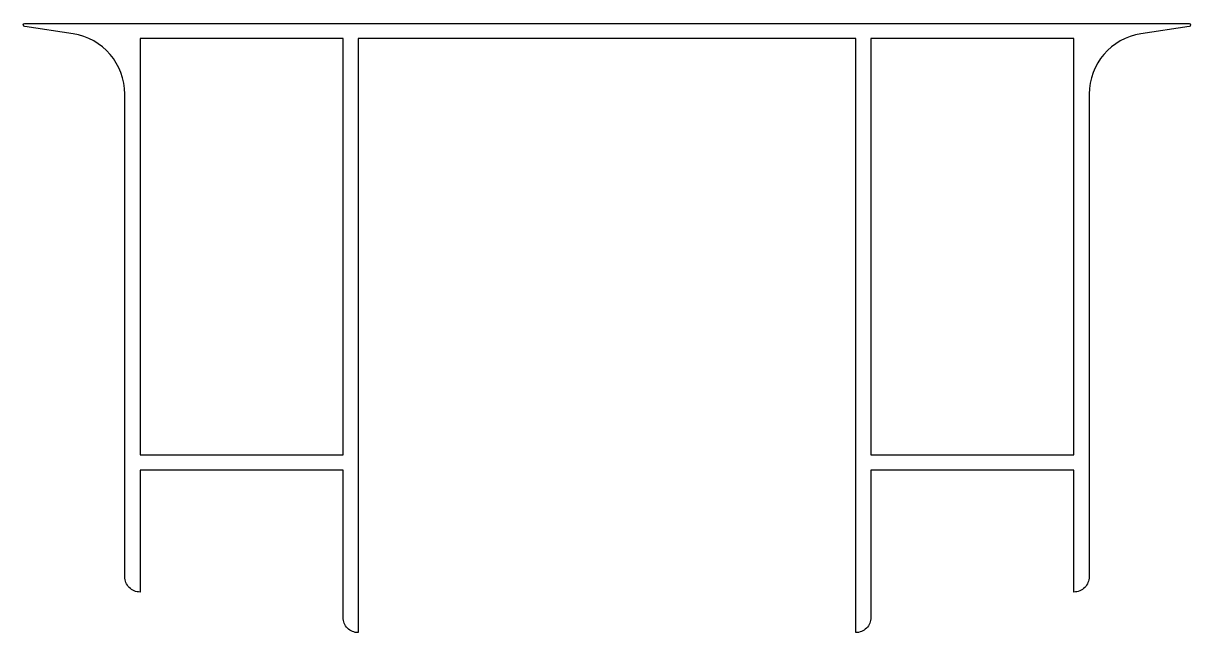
# Model space of a CAD drawing. Extents: x -331 to -216, y -78 to -18.
import ezdxf

# ---------------------------------------------------------------- set-up
doc = ezdxf.new("R2010")
doc.units = 0
doc.layers.add('ANA', color=7, linetype='CONTINUOUS')

msp = doc.modelspace()

# ---------------------------------------------------------------- linework, layer by layer
at = {"layer": 'ANA', "color": 0, "linetype": 'BYBLOCK'}
msp.add_lwpolyline([(-299.14, -76.86), (-299.14, -62.36), (-319.14, -62.36), (-319.14, -74.36, -0.414214), (-320.64, -72.86), (-320.64, -25.33, 0.37096), (-325.74, -19.39), (-330.48, -18.68, -1), (-330.48, -18.36), (-215.8, -18.36, -1), (-215.8, -18.68), (-220.53, -19.39, 0.37096), (-225.64, -25.33), (-225.64, -72.86, -0.414214), (-227.14, -74.36), (-227.14, -62.36), (-247.14, -62.36), (-247.14, -76.86, -0.414214), (-248.64, -78.36), (-248.64, -19.86), (-297.64, -19.86), (-297.64, -78.36, -0.414214)], format="xyb", close=True, dxfattribs=at)
for points in [[(-319.14, -60.86), (-299.14, -60.86), (-299.14, -19.86), (-319.14, -19.86)], [(-227.14, -19.86), (-247.14, -19.86), (-247.14, -60.86), (-227.14, -60.86)]]:
    msp.add_lwpolyline(points, close=True, dxfattribs=at)

doc.saveas('drawing.dxf')
